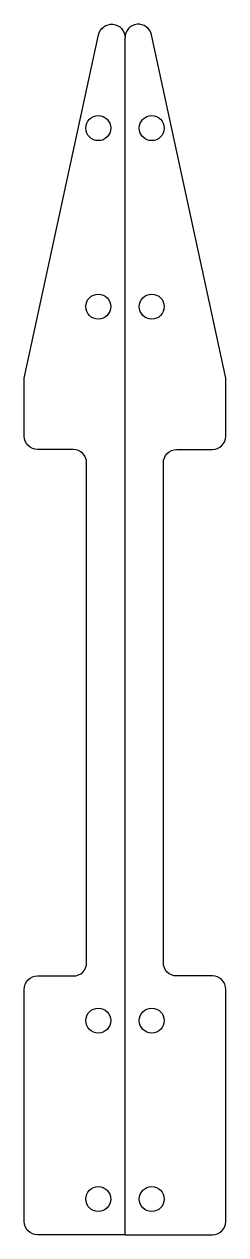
# Model space of a CAD drawing. Extents: x 10 to 32, y 72 to 208.
import ezdxf

# ---------------------------------------------------------------- set-up
doc = ezdxf.new("R2010")
doc.units = 0
doc.layers.add('CAMERA-GUIDES', color=7, linetype='CONTINUOUS')
doc.layers.add('DEFAULT', color=7, linetype='CONTINUOUS')

msp = doc.modelspace()

# ---------------------------------------------------------------- linework, layer by layer
at = {"layer": 'CAMERA-GUIDES'}
msp.add_line((21, 72), (21, 206.15), dxfattribs=at)
for centre in [(18, 196), (24, 196), (18, 176), (24, 176), (18, 96), (24, 96), (18, 76), (24, 76)]:
    msp.add_circle(centre, 1.4, dxfattribs=at)
at = {"layer": 'DEFAULT'}
for points in [[(21, 72), (11.2, 72, -0.414214), (9.7, 73.5), (9.7, 99.5, -0.414214), (11.2, 101), (15.2, 101, 0.414214), (16.7, 102.5), (16.7, 158.5, 0.414214), (15.2, 160), (11.2, 160, -0.414214), (9.7, 161.5), (9.7, 168), (18.03, 206.46, -0.898627), (21, 206.15)], [(21, 72), (30.8, 72, 0.414214), (32.3, 73.5), (32.3, 99.5, 0.414214), (30.8, 101), (26.8, 101, -0.414214), (25.3, 102.5), (25.3, 158.5, -0.414214), (26.8, 160), (30.8, 160, 0.414214), (32.3, 161.5), (32.3, 168), (23.97, 206.46, 0.898627), (21, 206.15)]]:
    msp.add_lwpolyline(points, format="xyb", dxfattribs=at)

doc.saveas('drawing.dxf')
